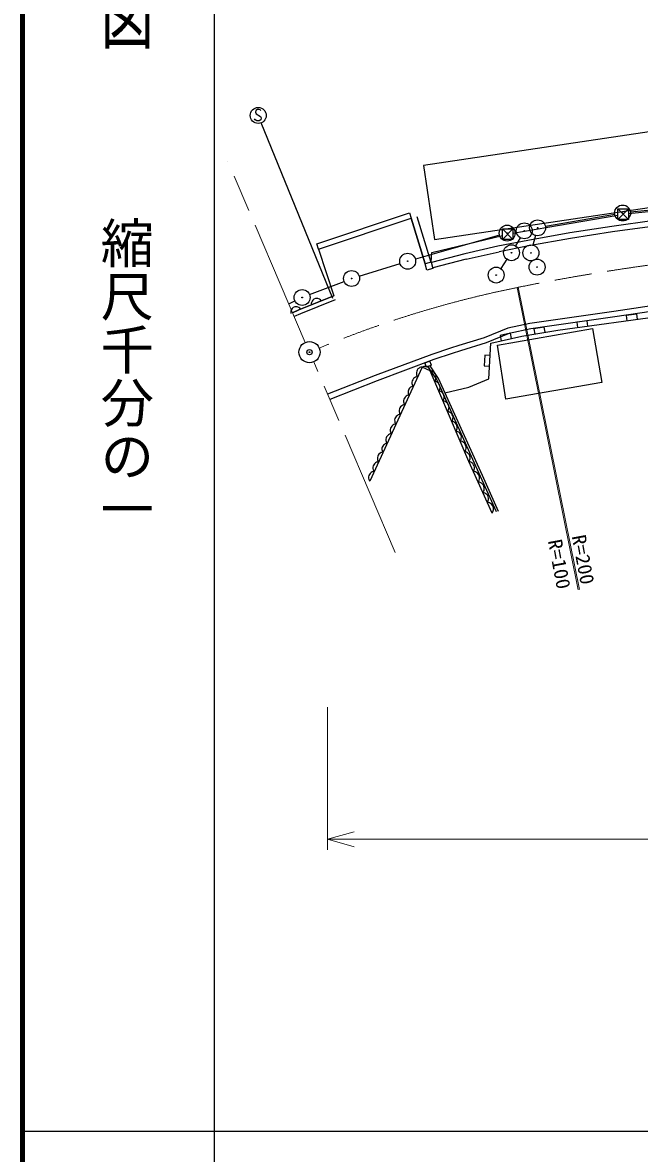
# Model space of a CAD drawing. Units: millimetres, scale not verified. Extents: x 40000 to 680000, y 20000 to 380000.
# Drawn here: x 40000 to 97988, y 202909 to 309227 of the extents above; entities that cross this region are included whole.
import ezdxf
from ezdxf.enums import TextEntityAlignment as Align

# ---------------------------------------------------------------- set-up
doc = ezdxf.new("R2010")
doc.units = ezdxf.units.MM
doc.header["$LTSCALE"] = 1000
doc.header["$PDMODE"] = 32
doc.header["$PDSIZE"] = 500
doc.linetypes.add('CHAIN', pattern=[18.5, 12, -1.5, 3.5, -1.5])
for name, color, linetype, lineweight in [('M-BGD', 7, 'Continuous', 25), ('M-BGD-EXST', 7, 'Continuous', 25), ('M-BMK', 2, 'CHAIN', 13), ('M-BMK-ROW', 30, 'Continuous', 25), ('M-STR-HTXT', 7, 'Continuous', 13), ('M-TTL', 2, 'Continuous', 140), ('M-TTL-BAND', 7, 'Continuous', 25)]:
    doc.layers.add(name, color=color, linetype=linetype, lineweight=lineweight)
doc.layers.add('M-OTRS', color=6, linetype='Continuous')
doc.styles.add('@ＭＳ ゴシック', font='')
doc.styles.add('ＭＳ ゴシック', font='')
doc.styles.get('@ＭＳ ゴシック').set_extended_font_data('@MS Gothic')
doc.styles.get('ＭＳ ゴシック').set_extended_font_data('MS Gothic')

msp = doc.modelspace()

# ---------------------------------------------------------------- linework, layer by layer
at = {"layer": 'M-BGD'}
for p, q in [((110403, 300683), (77679, 295803)), ((77679, 295803), (78720, 288822)), ((78720, 288822), (111440, 293733)), ((67660, 288430), (76366, 291336)), ((76366, 291336), (76531, 290843)), ((96965, 291275), (104872, 292085)), ((67824, 287937), (76531, 290843)), ((67824, 287937), (76531, 290843)), ((77843, 286542), (76531, 290843)), ((76531, 290843), (77843, 286542)), ((77057, 291004), (78369, 286702)), ((86105, 289424), (95965, 291137)), ((99381, 290619), (95396, 290058)), ((78464, 287601), (85105, 289216)), ((91439, 289450), (87491, 288745)), ((95396, 290058), (91439, 289450)), ((95472, 289544), (91524, 288937)), ((99447, 290103), (95472, 289544)), ((67824, 287937), (67660, 288430)), ((84691, 288194), (81578, 287491)), ((87491, 288745), (84691, 288194)), ((87587, 288234), (84798, 287685)), ((91524, 288937), (87587, 288234)), ((67824, 287937), (69249, 283525)), ((78420, 286701), (78464, 287601)), ((81578, 287491), (78448, 286679)), ((81700, 286985), (84798, 287685)), ((78420, 286701), (77843, 286542)), ((78003, 285964), (77843, 286542)), ((78580, 286123), (78003, 285964)), ((78448, 286679), (78420, 286701)), ((78420, 286701), (78580, 286123)), ((81700, 286985), (78579, 286176)), ((69249, 283525), (65974, 282208)), ((65974, 282208), (69249, 283525)), ((69399, 283154), (66130, 281839)), ((67159, 282921), (67140, 282806)), ((67214, 283052), (67159, 282921)), ((67284, 283145), (67214, 283052)), ((67381, 283226), (67284, 283145)), ((67529, 283286), (67381, 283226)), ((67655, 283294), (67529, 283286)), ((67771, 283275), (67655, 283294)), ((67901, 283220), (67771, 283275)), ((67994, 283150), (67901, 283220)), ((68076, 283053), (67994, 283150)), ((101551, 282960), (95598, 282079)), ((65226, 282117), (65211, 282001)), ((65211, 282001), (65223, 281875)), ((65277, 282249), (65226, 282117)), ((65344, 282344), (65277, 282249)), ((65437, 282430), (65344, 282344)), ((65974, 282208), (65387, 281948)), ((65387, 281948), (65974, 282208)), ((65584, 282494), (65437, 282430)), ((66130, 281839), (65544, 281580)), ((65710, 282506), (65584, 282494)), ((65825, 282492), (65710, 282506)), ((65957, 282441), (65825, 282492)), ((66053, 282374), (65957, 282441)), ((66138, 282280), (66053, 282374)), ((67140, 282806), (67148, 282680)), ((95598, 282079), (87681, 280935)), ((90332, 280319), (104287, 282209)), ((101621, 282444), (95673, 281565)), ((97738, 281827), (96747, 281692)), ((97805, 281331), (97738, 281827)), ((87681, 280935), (85626, 280502)), ((95673, 281565), (87772, 280422)), ((93086, 281196), (92095, 281062)), ((92095, 281062), (92162, 280567)), ((93153, 280701), (93086, 281196)), ((96747, 281692), (96814, 281197)), ((85626, 280502), (83397, 279596)), ((85822, 280020), (83572, 279106)), ((84014, 279102), (86943, 279739)), ((84653, 278907), (93583, 280452)), ((85861, 280015), (84884, 279803)), ((84884, 279803), (84990, 279314)), ((87772, 280422), (85733, 279993)), ((85967, 279527), (85861, 280015)), ((86943, 279739), (90332, 280319)), ((89046, 280606), (88060, 280437)), ((88060, 280437), (88145, 279945)), ((89130, 280113), (89046, 280606)), ((93583, 280452), (94460, 275382)), ((80214, 278615), (78474, 278036)), ((81016, 278862), (80214, 278615)), ((83397, 279596), (81016, 278862)), ((83572, 279106), (81170, 278366)), ((83830, 275738), (84014, 279102)), ((85430, 273820), (84653, 278907)), ((78474, 278036), (73139, 276047)), ((78647, 277545), (73325, 275561)), ((80378, 278121), (78647, 277545)), ((81170, 278366), (80378, 278121)), ((83450, 277946), (83396, 276948)), ((83950, 277919), (83450, 277946)), ((77556, 276835), (72642, 266115)), ((77050, 276451), (77018, 276334)), ((77100, 276560), (77050, 276451)), ((77168, 276661), (77100, 276560)), ((77273, 276745), (77168, 276661)), ((77361, 276793), (77273, 276745)), ((77440, 276822), (77361, 276793)), ((77556, 276835), (77440, 276822)), ((78313, 276475), (77556, 276835)), ((77668, 276870), (77590, 276819)), ((77732, 276893), (77668, 276870)), ((77810, 276909), (77732, 276893)), ((78298, 277384), (77804, 277206)), ((78298, 277384), (77804, 277206)), ((77804, 277206), (77940, 276829)), ((77918, 276911), (77810, 276909)), ((78011, 276884), (77918, 276911)), ((78434, 277008), (77940, 276829)), ((78098, 276843), (78011, 276884)), ((78178, 276787), (78098, 276843)), ((78931, 275663), (78138, 276855)), ((78244, 276703), (78178, 276787)), ((78281, 276632), (78244, 276703)), ((78304, 276568), (78281, 276632)), ((78424, 276495), (78297, 276512)), ((78434, 277008), (78298, 277384)), ((78313, 276475), (78304, 276568)), ((79107, 275760), (78305, 276966)), ((81943, 267957), (78313, 276475)), ((78511, 276460), (78424, 276495)), ((78606, 276405), (78511, 276460)), ((83396, 276948), (83895, 276920)), ((73139, 276047), (68666, 274280)), ((73325, 275561), (68871, 273802)), ((76633, 275542), (76602, 275425)), ((76602, 275425), (76606, 275291)), ((76683, 275651), (76633, 275542)), ((76752, 275752), (76683, 275651)), ((76856, 275836), (76752, 275752)), ((76944, 275884), (76856, 275836)), ((77024, 275913), (76944, 275884)), ((77018, 276334), (77023, 276200)), ((77023, 276200), (77044, 276102)), ((77139, 275926), (77024, 275913)), ((77044, 276102), (77074, 276022)), ((77074, 276022), (77139, 275926)), ((78718, 276309), (78606, 276405)), ((78790, 276196), (78718, 276309)), ((78728, 275500), (78804, 275604)), ((78844, 275484), (78728, 275500)), ((78842, 276075), (78790, 276196)), ((78804, 275604), (78838, 275691)), ((78838, 275691), (78865, 275798)), ((78874, 275945), (78842, 276075)), ((78922, 275453), (78844, 275484)), ((78865, 275798), (78874, 275945)), ((79009, 275403), (78922, 275453)), ((83046, 266552), (78931, 275663)), ((79111, 275316), (79009, 275403)), ((83228, 266635), (79107, 275760)), ((81943, 274962), (83847, 275737)), ((94460, 275382), (85430, 273820)), ((76267, 274671), (76239, 274566)), ((76239, 274566), (76243, 274445)), ((76243, 274445), (76262, 274357)), ((76262, 274357), (76288, 274285)), ((76312, 274770), (76267, 274671)), ((76374, 274860), (76312, 274770)), ((76468, 274936), (76374, 274860)), ((76547, 274979), (76468, 274936)), ((76618, 275005), (76547, 274979)), ((76606, 275291), (76627, 275193)), ((76723, 275017), (76618, 275005)), ((76627, 275193), (76657, 275113)), ((76657, 275113), (76723, 275017)), ((79177, 275213), (79111, 275316)), ((79120, 274580), (79189, 274675)), ((79236, 274565), (79120, 274580)), ((79224, 275103), (79177, 275213)), ((79189, 274675), (79220, 274754)), ((79220, 274754), (79244, 274851)), ((79252, 274985), (79224, 275103)), ((79314, 274533), (79236, 274565)), ((79244, 274851), (79252, 274985)), ((79401, 274483), (79314, 274533)), ((79503, 274396), (79401, 274483)), ((79569, 274293), (79503, 274396)), ((79708, 274430), (81943, 274962)), ((75736, 273247), (75648, 273200)), ((75815, 273277), (75736, 273247)), ((75842, 273815), (75810, 273697)), ((75810, 273697), (75814, 273563)), ((75814, 273563), (75836, 273466)), ((75931, 273290), (75815, 273277)), ((75836, 273466), (75865, 273386)), ((75892, 273924), (75842, 273815)), ((75865, 273386), (75931, 273290)), ((75960, 274025), (75892, 273924)), ((76064, 274109), (75960, 274025)), ((76152, 274156), (76064, 274109)), ((76232, 274186), (76152, 274156)), ((76348, 274199), (76232, 274186)), ((76288, 274285), (76348, 274199)), ((79512, 273661), (79581, 273755)), ((79639, 273643), (79512, 273661)), ((79616, 274183), (79569, 274293)), ((79581, 273755), (79612, 273834)), ((79612, 273834), (79636, 273931)), ((79644, 274065), (79616, 274183)), ((79636, 273931), (79644, 274065)), ((79726, 273608), (79639, 273643)), ((79821, 273553), (79726, 273608)), ((79934, 273458), (79821, 273553)), ((80006, 273345), (79934, 273458)), ((80057, 273223), (80006, 273345)), ((75127, 272207), (75058, 272106)), ((75231, 272291), (75127, 272207)), ((75319, 272338), (75231, 272291)), ((75399, 272368), (75319, 272338)), ((75425, 272906), (75393, 272788)), ((75393, 272788), (75398, 272654)), ((75398, 272654), (75419, 272556)), ((75514, 272381), (75399, 272368)), ((75419, 272556), (75449, 272477)), ((75475, 273015), (75425, 272906)), ((75449, 272477), (75514, 272381)), ((75543, 273116), (75475, 273015)), ((75648, 273200), (75543, 273116)), ((79944, 272649), (80019, 272752)), ((80059, 272633), (79944, 272649)), ((80019, 272752), (80054, 272839)), ((80054, 272839), (80080, 272946)), ((80089, 273093), (80057, 273223)), ((80138, 272601), (80059, 272633)), ((80080, 272946), (80089, 273093)), ((80224, 272551), (80138, 272601)), ((80327, 272464), (80224, 272551)), ((80392, 272361), (80327, 272464)), ((80439, 272251), (80392, 272361)), ((80468, 272133), (80439, 272251)), ((74642, 271197), (74592, 271088)), ((74710, 271297), (74642, 271197)), ((74814, 271382), (74710, 271297)), ((74902, 271429), (74814, 271382)), ((74982, 271459), (74902, 271429)), ((75008, 271997), (74977, 271879)), ((74977, 271879), (74981, 271745)), ((74981, 271745), (75002, 271647)), ((75098, 271472), (74982, 271459)), ((75002, 271647), (75032, 271568)), ((75058, 272106), (75008, 271997)), ((75032, 271568), (75098, 271472)), ((80336, 271729), (80404, 271823)), ((80451, 271713), (80336, 271729)), ((80404, 271823), (80436, 271902)), ((80436, 271902), (80460, 271999)), ((80530, 271681), (80451, 271713)), ((80460, 271999), (80468, 272133)), ((80616, 271631), (80530, 271681)), ((80719, 271544), (80616, 271631)), ((80784, 271442), (80719, 271544)), ((80831, 271331), (80784, 271442)), ((80860, 271213), (80831, 271331)), ((80852, 271079), (80860, 271213)), ((74175, 270179), (74143, 270061)), ((74143, 270061), (74148, 269927)), ((74225, 270288), (74175, 270179)), ((74293, 270388), (74225, 270288)), ((74398, 270472), (74293, 270388)), ((74486, 270520), (74398, 270472)), ((74565, 270550), (74486, 270520)), ((74592, 271088), (74560, 270970)), ((74560, 270970), (74564, 270836)), ((74564, 270836), (74586, 270738)), ((74681, 270563), (74565, 270550)), ((74586, 270738), (74615, 270659)), ((74615, 270659), (74681, 270563)), ((80728, 270809), (80796, 270903)), ((80843, 270793), (80728, 270809)), ((80796, 270903), (80828, 270982)), ((80828, 270982), (80852, 271079)), ((80922, 270761), (80843, 270793)), ((81009, 270711), (80922, 270761)), ((81111, 270624), (81009, 270711)), ((81176, 270522), (81111, 270624)), ((81223, 270411), (81176, 270522)), ((81188, 269983), (81220, 270062)), ((81220, 270062), (81244, 270159)), ((81252, 270293), (81223, 270411)), ((81244, 270159), (81252, 270293)), ((73809, 269308), (73780, 269202)), ((73780, 269202), (73784, 269082)), ((73784, 269082), (73804, 268994)), ((73804, 268994), (73830, 268922)), ((73854, 269406), (73809, 269308)), ((73915, 269497), (73854, 269406)), ((74009, 269572), (73915, 269497)), ((74089, 269615), (74009, 269572)), ((74160, 269642), (74089, 269615)), ((74148, 269927), (74169, 269829)), ((74264, 269654), (74160, 269642)), ((74169, 269829), (74199, 269750)), ((74199, 269750), (74264, 269654)), ((81120, 269889), (81188, 269983)), ((81247, 269871), (81120, 269889)), ((81333, 269836), (81247, 269871)), ((81429, 269781), (81333, 269836)), ((81541, 269686), (81429, 269781)), ((81613, 269573), (81541, 269686)), ((81665, 269452), (81613, 269573)), ((81626, 268981), (81661, 269067)), ((81661, 269067), (81687, 269174)), ((81696, 269321), (81665, 269452)), ((81687, 269174), (81696, 269321)), ((73383, 268451), (73352, 268334)), ((73352, 268334), (73356, 268200)), ((73356, 268200), (73377, 268102)), ((73473, 267926), (73357, 267913)), ((73377, 268102), (73407, 268023)), ((73433, 268560), (73383, 268451)), ((73407, 268023), (73473, 267926)), ((73502, 268661), (73433, 268560)), ((73606, 268745), (73502, 268661)), ((73694, 268793), (73606, 268745)), ((73774, 268823), (73694, 268793)), ((73889, 268835), (73774, 268823)), ((73830, 268922), (73889, 268835)), ((81551, 268877), (81626, 268981)), ((81667, 268861), (81551, 268877)), ((81745, 268829), (81667, 268861)), ((81832, 268779), (81745, 268829)), ((81934, 268692), (81832, 268779)), ((82000, 268590), (81934, 268692)), ((81943, 267957), (82012, 268051)), ((84141, 263115), (81943, 267957)), ((82066, 267928), (81950, 267941)), ((82047, 268479), (82000, 268590)), ((82012, 268051), (82043, 268130)), ((82043, 268130), (82067, 268227)), ((82075, 268361), (82047, 268479)), ((82146, 267898), (82066, 267928)), ((82067, 268227), (82075, 268361)), ((72773, 266927), (72668, 266843)), ((72861, 266975), (72773, 266927)), ((72940, 267004), (72861, 266975)), ((72967, 267542), (72935, 267425)), ((72935, 267425), (72940, 267291)), ((72940, 267291), (72961, 267193)), ((73056, 267017), (72940, 267004)), ((72961, 267193), (72990, 267113)), ((73017, 267651), (72967, 267542)), ((72990, 267113), (73056, 267017)), ((73085, 267752), (73017, 267651)), ((73190, 267836), (73085, 267752)), ((73277, 267884), (73190, 267836)), ((73357, 267913), (73277, 267884)), ((82233, 267850), (82146, 267898)), ((82338, 267765), (82233, 267850)), ((82406, 267664), (82338, 267765)), ((82364, 267030), (82430, 267126)), ((82491, 267016), (82364, 267030)), ((82455, 267555), (82406, 267664)), ((82430, 267126), (82460, 267206)), ((82487, 267437), (82455, 267555)), ((82460, 267206), (82481, 267303)), ((82481, 267303), (82487, 267437)), ((82579, 266983), (82491, 267016)), ((82675, 266930), (82579, 266983)), ((82790, 266837), (82675, 266930)), ((72550, 266633), (72518, 266516)), ((72518, 266516), (72523, 266382)), ((72523, 266382), (72544, 266284)), ((72544, 266284), (72574, 266204)), ((72600, 266742), (72550, 266633)), ((72574, 266204), (72640, 266108)), ((72668, 266843), (72600, 266742)), ((82864, 266726), (82790, 266837)), ((82818, 266029), (82891, 266134)), ((82946, 266014), (82818, 266029)), ((82919, 266606), (82864, 266726)), ((82891, 266134), (82924, 266222)), ((82953, 266476), (82919, 266606)), ((82924, 266222), (82948, 266329)), ((83033, 265981), (82946, 266014)), ((82948, 266329), (82953, 266476)), ((83130, 265928), (83033, 265981)), ((84545, 263216), (83046, 266552)), ((83244, 265835), (83130, 265928)), ((84743, 263265), (83228, 266635)), ((83319, 265724), (83244, 265835)), ((83273, 265027), (83346, 265132)), ((83389, 265014), (83273, 265027)), ((83374, 265604), (83319, 265724)), ((83346, 265132), (83379, 265220)), ((83408, 265475), (83374, 265604)), ((83379, 265220), (83402, 265327)), ((83468, 264984), (83389, 265014)), ((83402, 265327), (83408, 265475)), ((83556, 264936), (83468, 264984)), ((83660, 264851), (83556, 264936)), ((83728, 264750), (83660, 264851)), ((83778, 264641), (83728, 264750)), ((83686, 264116), (83753, 264212)), ((83814, 264102), (83686, 264116)), ((83753, 264212), (83782, 264292)), ((83809, 264523), (83778, 264641)), ((83782, 264292), (83804, 264389)), ((83804, 264389), (83809, 264523)), ((83901, 264069), (83814, 264102)), ((83998, 264016), (83901, 264069)), ((84112, 263923), (83998, 264016)), ((84187, 263812), (84112, 263923)), ((84241, 263692), (84187, 263812)), ((84276, 263562), (84241, 263692)), ((84141, 263115), (84214, 263220)), ((84214, 263220), (84247, 263308)), ((84247, 263308), (84270, 263415)), ((84270, 263415), (84276, 263562))]:
    msp.add_line(p, q, dxfattribs=at)
at = {"layer": 'M-BGD-EXST'}
for p, q in [((61915, 300979), (61885, 300799)), ((62095, 301069), (61915, 300979)), ((62215, 301069), (62095, 301069)), ((62335, 301039), (62215, 301069)), ((62395, 300979), (62335, 301039)), ((61855, 300079), (61795, 300169)), ((62035, 299989), (61855, 300079)), ((61885, 300799), (61945, 300649)), ((61945, 300649), (62365, 300409)), ((62245, 299989), (62035, 299989)), ((62395, 300079), (62245, 299989)), ((62365, 300409), (62425, 300259)), ((62425, 300259), (62395, 300079)), ((69152, 283300), (62432, 299820))]:
    msp.add_line(p, q, dxfattribs=at)
msp.add_circle((62155, 300499), 750, dxfattribs=at)
at = {"layer": 'M-BMK'}
for p, q in [((66579, 279160), (59300, 296181)), ((86605, 284343), (86494, 284320)), ((75031, 259400), (67366, 277321))]:
    msp.add_line(p, q, dxfattribs=at)
for centre, radius, start, end in [((126192, 88300), 200000, 90.24521, 101.41614), ((106297, 186297), 100000, 101.42123, 112.58352)]:
    msp.add_arc(centre, radius, start, end, dxfattribs=at)
at = {"layer": 'M-BMK-ROW'}
for p, q in [((95965, 290723), (95965, 291723)), ((95965, 291723), (96965, 291723)), ((95965, 290723), (96965, 291723)), ((95965, 291723), (96965, 290723)), ((96965, 291723), (96965, 290723)), ((104599, 292160), (97158, 291403)), ((95673, 291198), (89155, 290062)), ((96965, 290723), (95965, 290723)), ((84834, 289231), (76923, 286997)), ((85105, 288837), (85105, 289837)), ((85105, 289837), (86105, 289837)), ((85105, 288837), (86105, 289837)), ((85105, 289837), (86105, 288837)), ((86105, 289837), (86105, 288837)), ((86425, 289551), (86299, 289535)), ((88224, 289208), (87982, 288297)), ((86105, 288837), (85105, 288837)), ((86790, 289003), (86344, 288240)), ((71645, 285388), (75484, 286572)), ((85541, 286974), (84949, 286111)), ((88088, 286885), (88068, 286931)), ((66980, 283651), (70228, 284898)), ((65027, 282791), (65601, 283062))]:
    msp.add_line(p, q, dxfattribs=at)
for centre, radius in [((96412, 291327), 750), ((96412, 291327), 30), ((87168, 289651), 750), ((88416, 289933), 750), ((85555, 289435), 750), ((85555, 289435), 30), ((87168, 289651), 30), ((88416, 289933), 30), ((85965, 287593), 750), ((87789, 287572), 750), ((76201, 286793), 750), ((85965, 287593), 30), ((87789, 287572), 30), ((76201, 286793), 30), ((84524, 285493), 750), ((88367, 286243), 750), ((88367, 286243), 30), ((70929, 285167), 750), ((70929, 285167), 30), ((84524, 285493), 30), ((66280, 283382), 750), ((66280, 283382), 30), ((66973, 278241), 1000), ((66973, 278241), 40)]:
    msp.add_circle(centre, radius, dxfattribs=at)
at = {"layer": 'M-OTRS'}
msp.add_point((66973, 278241), dxfattribs=at)
at = {"layer": 'M-STR-HTXT'}
for p, q in [((86495, 284317), (92235, 255903)), ((86606, 284339), (92346, 255925)), ((68666, 244864), (68666, 231444)), ((68666, 232444), (71166, 233144)), ((71166, 231744), (68666, 232444)), ((68666, 232444), (290823, 232444))]:
    msp.add_line(p, q, dxfattribs=at)
at = {"layer": 'M-TTL'}
msp.add_line((40000, 380000), (40000, 20000), dxfattribs=at)
at = {"layer": 'M-TTL-BAND'}
for p, q in [((58000, 370000), (58000, 20000)), ((40000, 205000), (579000, 205000))]:
    msp.add_line(p, q, dxfattribs=at)

# ---------------------------------------------------------------- texts
at = {"layer": 'M-STR-HTXT', "style": 'ＭＳ ゴシック', "width": 1.05}
for s, p in [('R=100', (88999, 260440)), ('R=200', (91237, 260869))]:
    msp.add_text(s, height=1320, rotation=280.5, dxfattribs=at).set_placement(p, align=Align.BOTTOM_LEFT)
at = {"layer": 'M-TTL-BAND', "style": '@ＭＳ ゴシック', "width": 1.4}
msp.add_text('平  面  図', height=3666, rotation=270, dxfattribs=at).set_placement((49777, 306475), align=Align.MIDDLE_RIGHT)
at = {"layer": 'M-TTL-BAND', "style": '@ＭＳ ゴシック'}
msp.add_text('縮尺千分の一', height=3666, rotation=270, dxfattribs=at).set_placement((49777, 261030), align=Align.MIDDLE_RIGHT)

doc.saveas('drawing.dxf')
